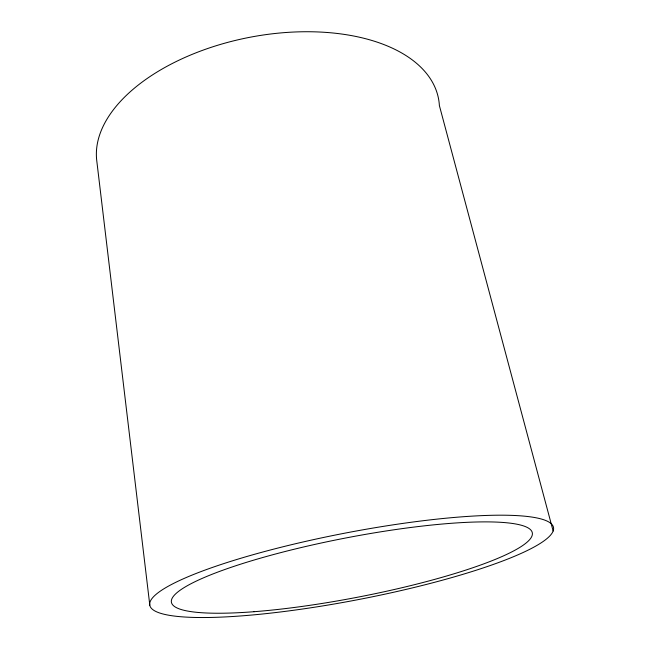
<?xml version="1.0" encoding="UTF-8"?>
<svg xmlns="http://www.w3.org/2000/svg" width="650" height="650" viewBox="0 0 650 650"><rect width="100%" height="100%" fill="white"/><g stroke="black" fill="none" stroke-linecap="round" stroke-linejoin="round"><path stroke-width="0.97" d="M553.134 531.017A205.554 33.889 -10.9 0 0 262.868 551.996A205.554 33.889 -10.9 0 0 238.981 616.078A205.554 33.889 -10.9 0 0 553.134 531.017L439.384 105.576A173.729 95.956 -10.9 0 0 258.505 35.742A173.729 95.956 -10.9 0 0 96.866 161.566L149.809 605.166M254.02 611.707A183.722 30.192 -10.9 0 0 532.171 535.34A183.722 30.192 -10.9 0 0 269.49 555.636A183.722 30.192 -10.9 0 0 254.02 611.707"/></g></svg>
